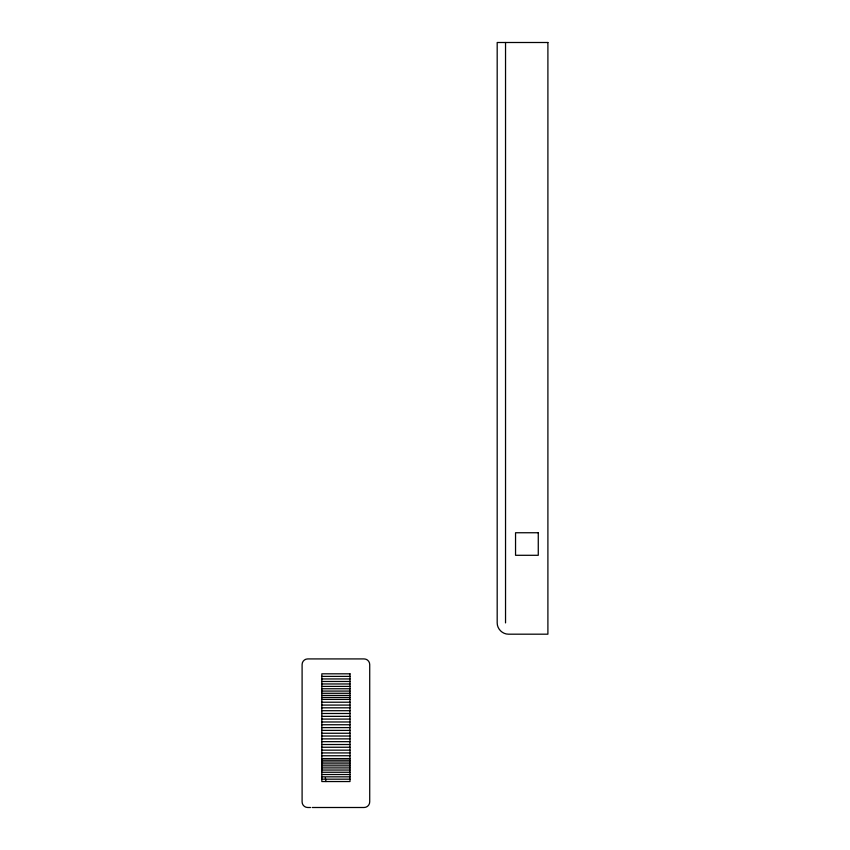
<?xml version="1.0" encoding="UTF-8"?>
<svg xmlns="http://www.w3.org/2000/svg" width="850" height="850" viewBox="0 0 850 850"><rect width="100%" height="100%" fill="white"/><g stroke="black" fill="none" stroke-linecap="round" stroke-linejoin="round"><path stroke-width="1.27" d="M321.863 707.816L349.956 707.816M321.821 713.49L349.998 713.49M321.863 719.089L349.956 719.089M321.821 724.753L349.998 724.753M321.821 730.394L349.998 730.394M349.956 705.075L321.863 705.075M321.821 736.026L349.998 736.026M349.956 710.706L321.863 710.706M321.821 741.668L349.998 741.668M349.956 716.348L321.863 716.348M321.863 747.256L349.956 747.256M349.956 721.979L321.863 721.979M321.821 752.93L349.998 752.93M349.956 727.611L321.863 727.611M349.956 733.253L321.863 733.253M349.956 738.884L321.863 738.884M349.956 744.515L321.863 744.515M349.956 750.157L321.863 750.157M321.821 676.388L349.998 676.388M321.821 678.948L349.998 678.948M321.821 681.477L349.998 681.477M321.821 683.963L349.998 683.963M321.821 686.396L349.998 686.396M321.821 688.766L349.998 688.766M321.821 691.071L349.998 691.071M321.821 693.292L349.998 693.292M321.821 695.428L349.998 695.428M321.821 697.468L349.998 697.468M321.821 699.401L349.998 699.401M321.821 702.217L349.998 702.217M349.998 755.746L321.863 755.788M349.998 758.572L321.821 758.572L322.522 762.397M321.821 760.229L349.998 760.229M321.821 761.993L349.998 761.993M321.821 763.874L349.998 763.874M321.821 765.85L349.998 765.85M321.821 767.911L349.998 767.911M321.821 770.047L349.998 770.047M321.821 772.257L349.998 772.257M321.821 774.52L349.998 774.52M321.821 776.836L349.998 776.836M321.821 779.174L349.998 779.174M310.547 807.5L307.732 807.5A5.631 5.631 0 0 1 302.101 801.869L302.101 664.551A5.631 5.631 0 0 1 307.732 658.92L364.087 658.92A5.631 5.631 0 0 1 369.718 664.551L369.718 801.869A5.631 5.631 0 0 1 364.087 807.5L312.237 807.5M325.306 777.718L326.007 781.543M505.538 42.5L505.538 622.912M547.899 42.5L497.186 42.5L497.186 622.912C497.154 628.947 502.424 634.217 508.459 634.185L547.899 634.185L547.899 42.5M538.273 532.748L515.546 532.748L515.546 555.294L538.273 555.294L538.273 532.748M349.998 673.816L321.821 673.816L321.821 781.543L349.998 781.543L349.998 673.816"/></g></svg>
